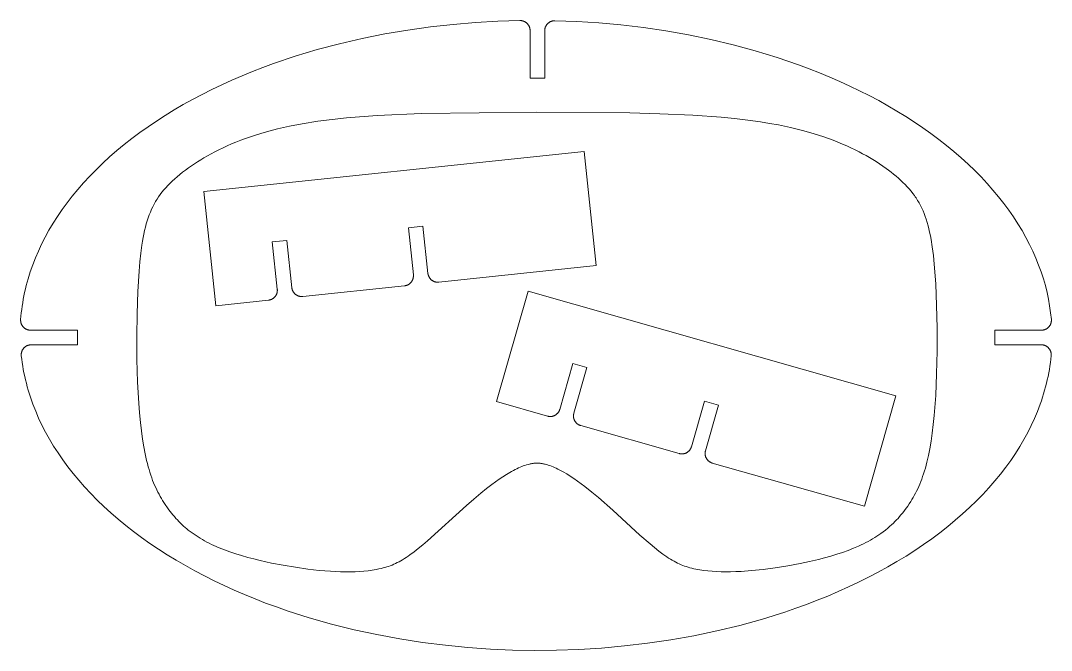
# Model space of a CAD drawing. Header units: millimetres. Extents: x -210 to 210, y -63 to 64.
# Drawn here: x 2.5 to 210, y -62.9 to 64 of the extents above; entities that cross this region are included whole.
import ezdxf

# ---------------------------------------------------------------- set-up
doc = ezdxf.new("R2010")
doc.units = ezdxf.units.MM
doc.header["$MEASUREMENT"] = 0
for name, color, linetype, lineweight in [('Exterior cut', 3, 'Continuous', 0), ('Interior cut', 5, 'Continuous', 0), ('Middle cut', 4, 'Continuous', 0)]:
    doc.layers.add(name, color=color, linetype=linetype, lineweight=lineweight)

msp = doc.modelspace()

# ---------------------------------------------------------------- linework, layer by layer
at = {"layer": 'Exterior cut'}
msp.add_lwpolyline([(114.46, 63.81), (118.9, 63.53), (123.38, 63.12), (127.9, 62.59), (132.43, 61.92), (136.96, 61.13), (141.48, 60.19), (145.98, 59.12), (150.43, 57.92), (154.81, 56.57), (159.13, 55.09), (161.25, 54.3), (163.34, 53.47), (165.41, 52.62), (167.45, 51.73), (169.46, 50.81), (171.43, 49.86), (173.37, 48.88), (175.27, 47.87), (177.13, 46.83), (178.95, 45.76), (180.73, 44.67), (182.46, 43.55), (184.15, 42.41), (185.8, 41.24), (187.39, 40.05), (188.94, 38.84), (190.43, 37.61), (191.87, 36.36), (193.26, 35.09), (194.6, 33.81), (195.88, 32.51), (197.11, 31.19), (198.28, 29.86), (199.4, 28.52), (200.46, 27.17), (201.46, 25.81), (202.41, 24.45), (203.3, 23.07), (204.14, 21.69), (204.92, 20.31), (205.64, 18.92), (206.3, 17.54), (206.92, 16.15), (207.47, 14.76), (207.97, 13.37), (208.42, 11.99), (208.82, 10.61), (209.16, 9.24), (209.45, 7.87), (209.69, 6.51), (209.89, 5.15), (210.03, 3.81), (210.04, 3.74), (210.04, 3.67), (210.04, 3.6), (210.04, 3.53), (210.03, 3.46), (210.02, 3.39), (210.01, 3.32), (210, 3.26), (209.99, 3.19), (209.97, 3.12), (209.95, 3.05), (209.93, 2.99), (209.91, 2.92), (209.88, 2.86), (209.86, 2.8), (209.83, 2.73), (209.79, 2.67), (209.76, 2.61), (209.72, 2.55), (209.69, 2.5), (209.65, 2.44), (209.6, 2.38), (209.56, 2.33), (209.51, 2.28), (209.47, 2.23), (209.42, 2.18), (209.37, 2.13), (209.31, 2.09), (209.26, 2.05), (209.2, 2), (209.15, 1.96), (209.09, 1.93), (209.03, 1.89), (208.97, 1.86), (208.91, 1.83), (208.84, 1.8), (208.78, 1.77), (208.72, 1.75), (208.65, 1.73), (208.58, 1.71), (208.52, 1.69), (208.45, 1.67), (208.38, 1.66), (208.31, 1.65), (208.25, 1.64), (208.18, 1.63), (208.11, 1.63), (208.04, 1.63), (198.62, 1.63), (198.62, -1.32), (208.01, -1.32), (208.08, -1.32), (208.15, -1.33), (208.22, -1.33), (208.29, -1.34), (208.36, -1.35), (208.42, -1.36), (208.49, -1.38), (208.56, -1.4), (208.62, -1.42), (208.69, -1.44), (208.76, -1.47), (208.82, -1.49), (208.88, -1.52), (208.94, -1.55), (209.01, -1.59), (209.06, -1.62), (209.12, -1.66), (209.18, -1.7), (209.24, -1.74), (209.29, -1.78), (209.34, -1.83), (209.39, -1.88), (209.44, -1.93), (209.49, -1.98), (209.54, -2.03), (209.58, -2.08), (209.62, -2.14), (209.66, -2.2), (209.7, -2.25), (209.74, -2.31), (209.77, -2.37), (209.8, -2.44), (209.83, -2.5), (209.86, -2.56), (209.88, -2.63), (209.91, -2.69), (209.93, -2.76), (209.95, -2.83), (209.96, -2.89), (209.98, -2.96), (209.99, -3.03), (210, -3.1), (210, -3.17), (210.01, -3.24), (210.01, -3.31), (210.01, -3.38), (210.01, -3.45), (210, -3.52), (209.93, -4.2), (209.84, -4.89), (209.74, -5.59), (209.63, -6.28), (209.51, -6.98), (209.37, -7.67), (209.22, -8.37), (209.05, -9.08), (208.87, -9.78), (208.68, -10.48), (208.48, -11.19), (208.26, -11.89), (208.02, -12.6), (207.78, -13.31), (207.24, -14.73), (206.64, -16.14), (205.99, -17.56), (205.28, -18.98), (204.51, -20.39), (203.68, -21.8), (202.8, -23.21), (201.85, -24.61), (200.84, -26), (199.78, -27.38), (198.65, -28.75), (197.47, -30.11), (196.23, -31.45), (194.93, -32.78), (193.57, -34.1), (192.16, -35.39), (190.69, -36.67), (189.16, -37.93), (187.59, -39.17), (185.96, -40.38), (184.28, -41.57), (182.55, -42.74), (180.77, -43.88), (178.94, -44.99), (177.08, -46.07), (175.16, -47.13), (173.21, -48.15), (171.22, -49.14), (169.19, -50.1), (167.12, -51.03), (165.03, -51.93), (162.9, -52.79), (160.74, -53.62), (158.56, -54.41), (156.35, -55.17), (151.87, -56.58), (147.31, -57.84), (142.71, -58.96), (138.07, -59.93), (133.41, -60.76), (128.75, -61.44), (124.11, -61.99), (119.49, -62.41), (114.92, -62.69), (110.41, -62.85), (105.96, -62.89), (101.56, -62.81), (97.1, -62.62), (92.58, -62.3), (88.02, -61.85), (83.43, -61.28), (78.83, -60.56), (74.23, -59.71), (69.65, -58.72), (65.1, -57.59), (60.61, -56.31), (56.18, -54.9), (54, -54.14), (51.84, -53.34), (49.71, -52.52), (47.6, -51.65), (45.53, -50.76), (43.48, -49.83), (41.48, -48.87), (39.5, -47.88), (37.57, -46.86), (35.67, -45.81), (33.82, -44.73), (32.01, -43.63), (30.25, -42.49), (28.53, -41.34), (26.86, -40.15), (25.24, -38.95), (23.67, -37.72), (22.16, -36.47), (20.69, -35.2), (19.28, -33.91), (17.93, -32.61), (16.63, -31.29), (15.39, -29.95), (14.2, -28.6), (13.08, -27.24), (12.01, -25.87), (10.99, -24.49), (10.04, -23.11), (9.15, -21.71), (8.31, -20.31), (7.53, -18.91), (6.81, -17.5), (6.14, -16.09), (5.54, -14.69), (4.98, -13.28), (4.49, -11.87), (4.05, -10.47), (3.85, -9.77), (3.66, -9.07), (3.49, -8.38), (3.33, -7.68), (3.18, -6.99), (3.05, -6.29), (2.93, -5.6), (2.82, -4.91), (2.73, -4.23), (2.64, -3.54), (2.64, -3.47), (2.63, -3.41), (2.63, -3.34), (2.63, -3.27), (2.64, -3.2), (2.64, -3.13), (2.65, -3.06), (2.66, -3), (2.67, -2.93), (2.69, -2.86), (2.7, -2.79), (2.72, -2.73), (2.74, -2.66), (2.77, -2.6), (2.79, -2.54), (2.82, -2.47), (2.85, -2.41), (2.88, -2.35), (2.92, -2.29), (2.95, -2.23), (2.99, -2.18), (3.03, -2.12), (3.07, -2.07), (3.12, -2.01), (3.16, -1.96), (3.21, -1.91), (3.26, -1.86), (3.31, -1.82), (3.36, -1.77), (3.42, -1.73), (3.47, -1.69), (3.53, -1.65), (3.59, -1.62), (3.65, -1.58), (3.71, -1.55), (3.77, -1.52), (3.83, -1.49), (3.89, -1.46), (3.96, -1.44), (4.02, -1.42), (4.09, -1.4), (4.16, -1.38), (4.22, -1.36), (4.29, -1.35), (4.36, -1.34), (4.43, -1.33), (4.49, -1.33), (4.56, -1.32), (4.63, -1.32), (13.97, -1.32), (13.97, 1.63), (4.51, 1.63), (4.44, 1.63), (4.37, 1.63), (4.3, 1.64), (4.23, 1.65), (4.16, 1.66), (4.1, 1.67), (4.03, 1.69), (3.96, 1.7), (3.9, 1.72), (3.83, 1.75), (3.77, 1.77), (3.71, 1.8), (3.64, 1.82), (3.58, 1.86), (3.52, 1.89), (3.46, 1.92), (3.41, 1.96), (3.35, 2), (3.29, 2.04), (3.24, 2.08), (3.19, 2.13), (3.14, 2.17), (3.09, 2.22), (3.04, 2.27), (2.99, 2.32), (2.95, 2.37), (2.91, 2.43), (2.87, 2.48), (2.83, 2.54), (2.79, 2.6), (2.76, 2.66), (2.73, 2.72), (2.7, 2.78), (2.67, 2.84), (2.64, 2.9), (2.62, 2.97), (2.6, 3.03), (2.58, 3.1), (2.56, 3.17), (2.55, 3.23), (2.53, 3.3), (2.52, 3.37), (2.52, 3.44), (2.51, 3.5), (2.51, 3.57), (2.51, 3.64), (2.51, 3.71), (2.51, 3.78), (2.64, 5.13), (2.72, 5.81), (2.81, 6.49), (2.92, 7.17), (3.03, 7.86), (3.17, 8.55), (3.31, 9.24), (3.47, 9.93), (3.64, 10.62), (4.02, 12), (4.45, 13.4), (4.94, 14.79), (5.48, 16.19), (6.08, 17.58), (6.73, 18.98), (7.44, 20.37), (8.21, 21.77), (9.03, 23.16), (9.92, 24.54), (10.86, 25.92), (11.86, 27.28), (12.91, 28.64), (14.02, 29.99), (15.19, 31.33), (16.42, 32.65), (17.7, 33.96), (19.04, 35.26), (20.43, 36.54), (21.88, 37.8), (23.38, 39.03), (24.93, 40.25), (26.53, 41.45), (28.18, 42.62), (29.88, 43.77), (31.63, 44.9), (33.42, 46), (35.25, 47.07), (37.13, 48.11), (39.05, 49.12), (41, 50.11), (42.99, 51.06), (45.02, 51.98), (47.08, 52.87), (49.17, 53.73), (51.29, 54.55), (53.43, 55.34), (57.79, 56.82), (62.23, 58.15), (66.73, 59.35), (71.28, 60.41), (75.85, 61.32), (80.44, 62.1), (85.02, 62.74), (89.59, 63.24), (94.12, 63.62), (98.61, 63.87), (103.05, 64), (103.12, 64), (103.18, 64), (103.25, 63.99), (103.32, 63.99), (103.39, 63.98), (103.46, 63.96), (103.53, 63.95), (103.59, 63.93), (103.66, 63.92), (103.72, 63.89), (103.79, 63.87), (103.85, 63.84), (103.92, 63.82), (103.98, 63.79), (104.04, 63.75), (104.1, 63.72), (104.16, 63.68), (104.22, 63.65), (104.27, 63.61), (104.33, 63.56), (104.38, 63.52), (104.43, 63.47), (104.48, 63.43), (104.53, 63.38), (104.58, 63.33), (104.62, 63.27), (104.66, 63.22), (104.71, 63.16), (104.74, 63.11), (104.78, 63.05), (104.82, 62.99), (104.85, 62.93), (104.88, 62.87), (104.91, 62.81), (104.94, 62.74), (104.96, 62.68), (104.98, 62.61), (105, 62.55), (105.02, 62.48), (105.04, 62.41), (105.05, 62.34), (105.06, 62.28), (105.07, 62.21), (105.07, 62.14), (105.08, 62.07), (105.08, 62), (105.08, 52.37), (108.03, 52.37), (108.03, 61.97), (108.03, 62.04), (108.03, 62.11), (108.04, 62.18), (108.05, 62.25), (108.06, 62.32), (108.07, 62.39), (108.09, 62.45), (108.11, 62.52), (108.13, 62.59), (108.15, 62.65), (108.17, 62.72), (108.2, 62.78), (108.23, 62.84), (108.26, 62.91), (108.29, 62.97), (108.33, 63.03), (108.37, 63.08), (108.41, 63.14), (108.45, 63.2), (108.49, 63.25), (108.54, 63.3), (108.58, 63.36), (108.63, 63.4), (108.68, 63.45), (108.73, 63.5), (108.79, 63.54), (108.84, 63.58), (108.9, 63.62), (108.96, 63.66), (109.02, 63.7), (109.08, 63.73), (109.14, 63.76), (109.2, 63.79), (109.27, 63.82), (109.33, 63.85), (109.4, 63.87), (109.46, 63.89), (109.53, 63.91), (109.6, 63.93), (109.66, 63.94), (109.73, 63.95), (109.8, 63.96), (109.87, 63.97), (109.94, 63.97), (110.01, 63.97), (110.08, 63.97)], close=True, dxfattribs=at)
at = {"layer": 'Interior cut', "elevation": 17.55}
for points in [[(41.81, 6.56), (39.38, 29.57), (115.96, 37.65), (118.38, 14.64), (86.71, 11.3), (86.65, 11.29), (86.58, 11.29), (86.51, 11.29), (86.44, 11.29), (86.37, 11.29), (86.3, 11.3), (86.24, 11.31), (86.17, 11.32), (86.1, 11.33), (86.03, 11.34), (85.97, 11.36), (85.9, 11.38), (85.84, 11.4), (85.77, 11.42), (85.71, 11.45), (85.65, 11.48), (85.59, 11.51), (85.53, 11.54), (85.47, 11.58), (85.41, 11.61), (85.35, 11.65), (85.3, 11.69), (85.25, 11.73), (85.19, 11.78), (85.14, 11.82), (85.09, 11.87), (85.05, 11.92), (85, 11.97), (84.96, 12.02), (84.91, 12.07), (84.87, 12.13), (84.83, 12.19), (84.8, 12.24), (84.76, 12.3), (84.73, 12.36), (84.7, 12.42), (84.67, 12.49), (84.64, 12.55), (84.62, 12.61), (84.6, 12.68), (84.58, 12.74), (84.56, 12.81), (84.55, 12.88), (84.53, 12.94), (84.52, 13.01), (84.51, 13.08), (83.51, 22.59), (80.58, 22.28), (81.58, 12.77), (81.59, 12.7), (81.59, 12.63), (81.59, 12.56), (81.59, 12.5), (81.59, 12.43), (81.58, 12.36), (81.57, 12.29), (81.56, 12.22), (81.55, 12.16), (81.54, 12.09), (81.52, 12.02), (81.5, 11.96), (81.48, 11.89), (81.45, 11.83), (81.43, 11.77), (81.4, 11.7), (81.37, 11.64), (81.34, 11.58), (81.3, 11.52), (81.27, 11.47), (81.23, 11.41), (81.19, 11.35), (81.15, 11.3), (81.1, 11.25), (81.06, 11.2), (81.01, 11.15), (80.96, 11.1), (80.91, 11.05), (80.86, 11.01), (80.8, 10.97), (80.75, 10.93), (80.69, 10.89), (80.64, 10.85), (80.58, 10.82), (80.52, 10.79), (80.46, 10.75), (80.39, 10.73), (80.33, 10.7), (80.27, 10.68), (80.2, 10.65), (80.14, 10.63), (80.07, 10.62), (80, 10.6), (79.94, 10.59), (79.87, 10.58), (79.8, 10.57), (59.32, 8.41), (59.25, 8.4), (59.18, 8.4), (59.12, 8.4), (59.05, 8.4), (58.98, 8.4), (58.91, 8.41), (58.84, 8.42), (58.78, 8.43), (58.71, 8.44), (58.64, 8.45), (58.58, 8.47), (58.51, 8.49), (58.45, 8.51), (58.38, 8.54), (58.32, 8.56), (58.26, 8.59), (58.19, 8.62), (58.13, 8.65), (58.08, 8.69), (58.02, 8.72), (57.96, 8.76), (57.91, 8.8), (57.85, 8.84), (57.8, 8.89), (57.75, 8.93), (57.7, 8.98), (57.65, 9.03), (57.61, 9.08), (57.56, 9.13), (57.52, 9.19), (57.48, 9.24), (57.44, 9.3), (57.4, 9.36), (57.37, 9.41), (57.34, 9.47), (57.31, 9.54), (57.28, 9.6), (57.25, 9.66), (57.23, 9.72), (57.21, 9.79), (57.19, 9.85), (57.17, 9.92), (57.15, 9.99), (57.14, 10.05), (57.13, 10.12), (57.12, 10.19), (56.12, 19.7), (53.18, 19.4), (54.19, 9.88), (54.19, 9.81), (54.2, 9.74), (54.2, 9.68), (54.2, 9.61), (54.19, 9.54), (54.19, 9.47), (54.18, 9.4), (54.17, 9.34), (54.16, 9.27), (54.14, 9.2), (54.13, 9.14), (54.11, 9.07), (54.08, 9.01), (54.06, 8.94), (54.04, 8.88), (54.01, 8.82), (53.98, 8.75), (53.94, 8.69), (53.91, 8.64), (53.87, 8.58), (53.84, 8.52), (53.8, 8.47), (53.75, 8.41), (53.71, 8.36), (53.66, 8.31), (53.62, 8.26), (53.57, 8.21), (53.52, 8.17), (53.46, 8.12), (53.41, 8.08), (53.36, 8.04), (53.3, 8), (53.24, 7.96), (53.18, 7.93), (53.12, 7.9), (53.06, 7.87), (53, 7.84), (52.94, 7.81), (52.87, 7.79), (52.81, 7.77), (52.74, 7.75), (52.68, 7.73), (52.61, 7.71), (52.54, 7.7), (52.48, 7.69), (52.41, 7.68)], [(98.34, -12.77), (104.67, 9.48), (178.73, -11.6), (172.39, -33.85), (141.77, -25.14), (141.7, -25.12), (141.64, -25.09), (141.57, -25.07), (141.51, -25.04), (141.45, -25.01), (141.39, -24.98), (141.33, -24.95), (141.27, -24.92), (141.21, -24.88), (141.15, -24.84), (141.1, -24.8), (141.05, -24.76), (140.99, -24.71), (140.94, -24.67), (140.89, -24.62), (140.85, -24.57), (140.8, -24.52), (140.76, -24.47), (140.72, -24.41), (140.68, -24.36), (140.64, -24.3), (140.6, -24.24), (140.57, -24.19), (140.53, -24.12), (140.5, -24.06), (140.48, -24), (140.45, -23.94), (140.43, -23.87), (140.41, -23.81), (140.39, -23.74), (140.37, -23.68), (140.35, -23.61), (140.34, -23.54), (140.33, -23.48), (140.32, -23.41), (140.32, -23.34), (140.31, -23.27), (140.31, -23.2), (140.32, -23.14), (140.32, -23.07), (140.33, -23), (140.33, -22.93), (140.34, -22.86), (140.36, -22.8), (140.37, -22.73), (140.39, -22.66), (143.01, -13.46), (140.17, -12.65), (137.55, -21.86), (137.53, -21.92), (137.51, -21.99), (137.49, -22.05), (137.46, -22.11), (137.43, -22.18), (137.4, -22.24), (137.37, -22.3), (137.33, -22.36), (137.3, -22.41), (137.26, -22.47), (137.22, -22.52), (137.18, -22.58), (137.13, -22.63), (137.09, -22.68), (137.04, -22.73), (136.99, -22.78), (136.94, -22.82), (136.89, -22.87), (136.83, -22.91), (136.78, -22.95), (136.72, -22.99), (136.66, -23.02), (136.6, -23.06), (136.54, -23.09), (136.48, -23.12), (136.42, -23.15), (136.36, -23.17), (136.29, -23.2), (136.23, -23.22), (136.16, -23.24), (136.09, -23.25), (136.03, -23.27), (135.96, -23.28), (135.89, -23.29), (135.83, -23.3), (135.76, -23.31), (135.69, -23.31), (135.62, -23.31), (135.55, -23.31), (135.48, -23.3), (135.42, -23.3), (135.35, -23.29), (135.28, -23.28), (135.21, -23.27), (135.15, -23.25), (135.08, -23.23), (115.27, -17.59), (115.21, -17.57), (115.14, -17.55), (115.08, -17.53), (115.02, -17.5), (114.95, -17.47), (114.89, -17.44), (114.83, -17.41), (114.78, -17.38), (114.72, -17.34), (114.66, -17.3), (114.61, -17.26), (114.55, -17.22), (114.5, -17.17), (114.45, -17.13), (114.4, -17.08), (114.35, -17.03), (114.31, -16.98), (114.26, -16.93), (114.22, -16.87), (114.18, -16.82), (114.14, -16.76), (114.11, -16.7), (114.07, -16.64), (114.04, -16.58), (114.01, -16.52), (113.98, -16.46), (113.96, -16.4), (113.93, -16.33), (113.91, -16.27), (113.89, -16.2), (113.88, -16.14), (113.86, -16.07), (113.85, -16), (113.84, -15.93), (113.83, -15.87), (113.83, -15.8), (113.82, -15.73), (113.82, -15.66), (113.82, -15.59), (113.83, -15.53), (113.83, -15.46), (113.84, -15.39), (113.85, -15.32), (113.86, -15.26), (113.88, -15.19), (113.9, -15.12), (116.52, -5.92), (113.68, -5.11), (111.06, -14.32), (111.04, -14.38), (111.02, -14.45), (110.99, -14.51), (110.97, -14.57), (110.94, -14.63), (110.91, -14.7), (110.88, -14.76), (110.84, -14.81), (110.8, -14.87), (110.77, -14.93), (110.73, -14.98), (110.68, -15.04), (110.64, -15.09), (110.59, -15.14), (110.55, -15.19), (110.5, -15.24), (110.45, -15.28), (110.39, -15.32), (110.34, -15.37), (110.28, -15.41), (110.23, -15.44), (110.17, -15.48), (110.11, -15.52), (110.05, -15.55), (109.99, -15.58), (109.93, -15.61), (109.86, -15.63), (109.8, -15.66), (109.73, -15.68), (109.67, -15.7), (109.6, -15.71), (109.54, -15.73), (109.47, -15.74), (109.4, -15.75), (109.33, -15.76), (109.27, -15.76), (109.2, -15.77), (109.13, -15.77), (109.06, -15.77), (108.99, -15.76), (108.92, -15.76), (108.86, -15.75), (108.79, -15.74), (108.72, -15.72), (108.66, -15.71), (108.59, -15.69)]]:
    msp.add_lwpolyline(points, close=True, dxfattribs=at)
at = {"layer": 'Middle cut'}
msp.add_lwpolyline([(125.18, 45.41), (131.23, 45.25), (137.85, 44.94), (143.52, 44.52), (146.21, 44.27), (148.89, 43.95), (151.44, 43.6), (153.27, 43.3), (155.1, 42.97), (157.51, 42.46), (159.91, 41.87), (162.07, 41.26), (163.14, 40.93), (164.2, 40.58), (165.16, 40.24), (166.12, 39.89), (167.06, 39.52), (168, 39.13), (168.85, 38.76), (169.69, 38.38), (170.52, 37.98), (171.34, 37.56), (172.04, 37.19), (172.74, 36.81), (173.43, 36.41), (174.11, 36), (174.78, 35.58), (175.45, 35.14), (176.1, 34.7), (176.75, 34.23), (177.27, 33.85), (177.77, 33.46), (178.28, 33.06), (178.77, 32.65), (179.25, 32.23), (179.72, 31.81), (180.16, 31.39), (180.59, 30.97), (181, 30.53), (181.41, 30.09), (181.78, 29.65), (182.13, 29.19), (182.48, 28.73), (182.64, 28.5), (182.8, 28.26), (182.96, 28.01), (183.11, 27.77), (183.26, 27.52), (183.41, 27.27), (183.68, 26.76), (183.94, 26.24), (184.07, 25.96), (184.19, 25.68), (184.42, 25.12), (184.64, 24.55), (184.84, 23.97), (185.04, 23.32), (185.22, 22.68), (185.38, 22.03), (185.53, 21.37), (185.69, 20.63), (185.82, 19.88), (186.06, 18.39), (186.28, 16.66), (186.45, 14.93), (186.75, 10.96), (186.94, 6.62), (187.04, 2.07), (187.03, -2.57), (186.93, -7.16), (186.74, -11.55), (186.44, -15.58), (186.26, -17.37), (186.05, -19.15), (185.82, -20.71), (185.56, -22.26), (185.29, -23.62), (184.98, -24.97), (184.66, -26.15), (184.49, -26.74), (184.3, -27.32), (184.12, -27.85), (183.94, -28.37), (183.74, -28.88), (183.53, -29.39), (183.33, -29.86), (183.12, -30.32), (182.9, -30.78), (182.67, -31.23), (182.44, -31.65), (182.21, -32.07), (181.97, -32.48), (181.72, -32.89), (181.43, -33.35), (181.12, -33.8), (180.86, -34.17), (180.6, -34.53), (180.33, -34.89), (180.05, -35.25), (179.76, -35.6), (179.47, -35.94), (179.17, -36.28), (178.86, -36.61), (178.54, -36.94), (178.22, -37.26), (177.88, -37.58), (177.54, -37.89), (177.1, -38.27), (176.64, -38.64), (176.18, -39), (175.7, -39.35), (175.3, -39.63), (174.89, -39.9), (174.47, -40.17), (174.05, -40.42), (173.6, -40.68), (173.14, -40.93), (172.68, -41.17), (172.22, -41.4), (171.72, -41.64), (171.22, -41.87), (170.2, -42.3), (169.1, -42.73), (167.99, -43.13), (166.81, -43.52), (165.62, -43.88), (164.38, -44.22), (163.14, -44.55), (161.32, -44.98), (159.49, -45.37), (156.96, -45.85), (154.42, -46.25), (151.99, -46.58), (149.69, -46.82), (147.58, -46.97), (146.52, -47.02), (145.46, -47.05), (144.5, -47.06), (143.54, -47.04), (142.63, -47.01), (141.72, -46.95), (140.9, -46.88), (140.08, -46.78), (139.26, -46.66), (138.85, -46.59), (138.45, -46.51), (138.05, -46.43), (137.66, -46.33), (137.27, -46.23), (136.89, -46.12), (136.53, -46.01), (136.18, -45.89), (135.82, -45.76), (135.48, -45.62), (135.12, -45.46), (134.76, -45.3), (134.41, -45.12), (134.07, -44.94), (133.69, -44.73), (133.32, -44.51), (132.96, -44.28), (132.6, -44.04), (132.19, -43.76), (131.79, -43.48), (131.01, -42.89), (130.12, -42.18), (129.24, -41.45), (127.21, -39.67), (121.72, -34.63), (118.85, -32.11), (117.48, -30.98), (116.09, -29.87), (115.36, -29.32), (114.61, -28.78), (113.89, -28.27), (113.15, -27.78), (112.45, -27.34), (111.73, -26.92), (111.05, -26.55), (110.7, -26.37), (110.35, -26.2), (110.03, -26.06), (109.7, -25.92), (109.37, -25.78), (109.03, -25.66), (108.73, -25.56), (108.42, -25.46), (108.11, -25.38), (107.95, -25.34), (107.8, -25.31), (107.66, -25.28), (107.52, -25.25), (107.38, -25.23), (107.23, -25.21), (107.09, -25.19), (106.95, -25.18), (106.81, -25.17), (106.67, -25.16), (106.53, -25.16), (106.4, -25.16), (106.27, -25.16), (106.13, -25.17), (105.99, -25.18), (105.85, -25.19), (105.71, -25.21), (105.57, -25.23), (105.42, -25.25), (105.27, -25.28), (105.12, -25.31), (104.97, -25.34), (104.67, -25.42), (104.38, -25.5), (104.05, -25.61), (103.72, -25.72), (103.4, -25.85), (103.09, -25.98), (102.74, -26.13), (102.4, -26.29), (102.06, -26.46), (101.73, -26.63), (101.37, -26.82), (101.02, -27.02), (100.32, -27.44), (99.59, -27.9), (98.87, -28.39), (98.13, -28.91), (97.4, -29.45), (96.29, -30.3), (95.19, -31.18), (93.73, -32.41), (92.28, -33.68), (84.41, -40.83), (83.49, -41.62), (82.55, -42.39), (81.74, -43.03), (80.9, -43.64), (80.54, -43.9), (80.16, -44.15), (79.78, -44.4), (79.4, -44.63), (79.05, -44.83), (78.7, -45.03), (78.34, -45.21), (77.97, -45.39), (77.63, -45.54), (77.28, -45.69), (76.93, -45.83), (76.57, -45.95), (76.21, -46.07), (75.86, -46.18), (75.49, -46.28), (75.13, -46.37), (74.61, -46.48), (74.09, -46.59), (73.29, -46.72), (72.48, -46.83), (71.62, -46.92), (70.75, -46.98), (69.84, -47.03), (68.92, -47.05), (67.91, -47.06), (66.9, -47.04), (65.88, -47), (64.87, -46.94), (62.6, -46.76), (60.33, -46.5), (57.83, -46.15), (55.34, -45.74), (53.03, -45.29), (50.73, -44.78), (49.47, -44.47), (48.22, -44.14), (47.01, -43.79), (45.81, -43.42), (44.66, -43.03), (43.53, -42.62), (42.48, -42.2), (41.44, -41.75), (40.96, -41.52), (40.48, -41.29), (40.01, -41.05), (39.54, -40.8), (39.11, -40.55), (38.67, -40.29), (38.24, -40.03), (37.82, -39.76), (37.42, -39.49), (37.03, -39.21), (36.65, -38.92), (36.27, -38.63), (35.95, -38.37), (35.64, -38.11), (35.33, -37.84), (35.03, -37.57), (34.7, -37.25), (34.38, -36.93), (34.07, -36.61), (33.76, -36.28), (33.46, -35.94), (33.17, -35.6), (32.88, -35.25), (32.6, -34.89), (32.34, -34.54), (32.08, -34.19), (31.58, -33.47), (31.33, -33.07), (31.08, -32.68), (30.84, -32.27), (30.6, -31.87), (30.37, -31.43), (30.14, -30.99), (29.92, -30.55), (29.71, -30.1), (29.49, -29.61), (29.29, -29.12), (29.09, -28.63), (28.91, -28.13), (28.71, -27.57), (28.53, -27.01), (28.36, -26.45), (28.19, -25.88), (28.02, -25.24), (27.86, -24.6), (27.58, -23.31), (27.29, -21.84), (27.05, -20.35), (26.82, -18.66), (26.62, -16.97), (26.44, -15.03), (26.29, -13.1), (26.06, -8.82), (25.92, -4.29), (25.88, 0.34), (25.94, 4.94), (26.1, 9.39), (26.35, 13.51), (26.52, 15.41), (26.71, 17.16), (26.92, 18.74), (27.05, 19.53), (27.18, 20.31), (27.32, 21), (27.47, 21.68), (27.63, 22.37), (27.81, 23.04), (27.99, 23.65), (28.19, 24.25), (28.4, 24.84), (28.63, 25.43), (28.87, 25.98), (29.12, 26.51), (29.39, 27.03), (29.53, 27.28), (29.67, 27.53), (29.82, 27.78), (29.97, 28.02), (30.29, 28.5), (30.62, 28.97), (30.97, 29.42), (31.34, 29.88), (31.73, 30.32), (32.13, 30.75), (32.55, 31.18), (33.03, 31.64), (33.53, 32.1), (34.04, 32.54), (34.56, 32.98), (35.13, 33.44), (35.72, 33.89), (36.31, 34.33), (36.91, 34.76), (37.52, 35.17), (38.14, 35.57), (38.76, 35.97), (39.39, 36.35), (40.13, 36.78), (40.88, 37.19), (41.64, 37.59), (42.41, 37.98), (43.26, 38.38), (44.12, 38.78), (44.98, 39.15), (45.86, 39.51), (46.83, 39.89), (47.81, 40.25), (49.78, 40.92), (50.88, 41.26), (51.98, 41.59), (54.2, 42.17), (56.67, 42.73), (59.16, 43.22), (62.34, 43.73), (65.22, 44.1), (68.11, 44.4), (74.27, 44.89), (83.2, 45.3), (106.46, 45.54)], close=True, dxfattribs=at)

doc.saveas('drawing.dxf')
